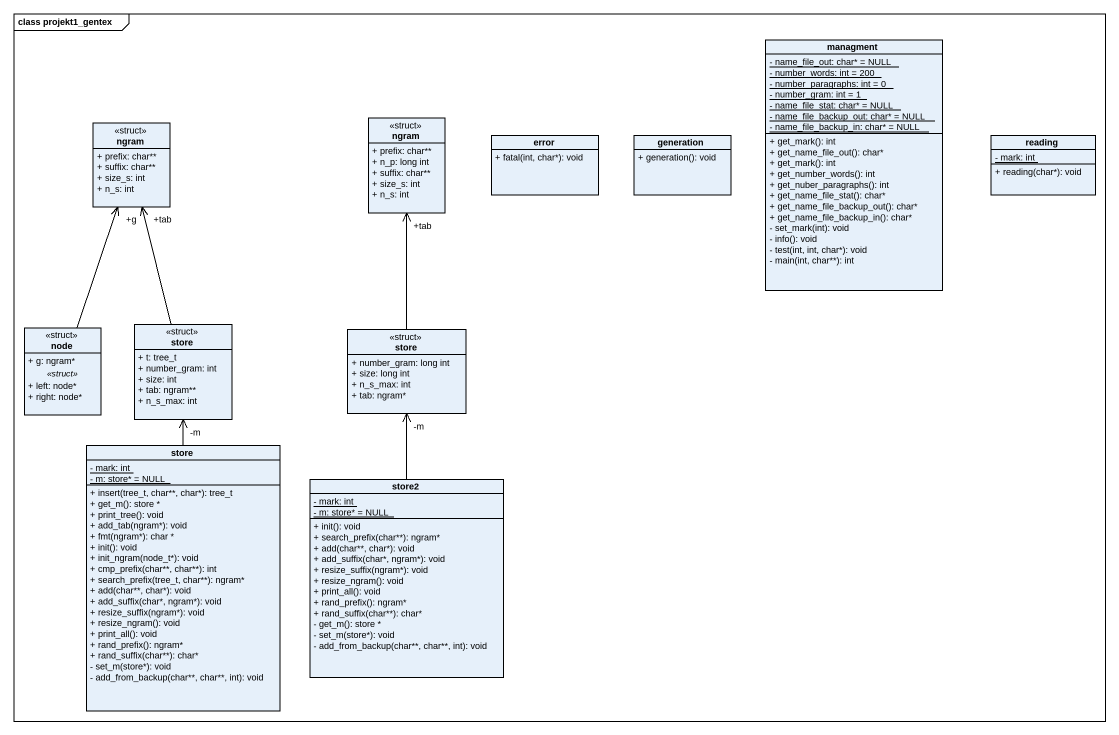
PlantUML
@startuml
mainframe class projekt1_gentex
hide circle
hide empty members
skinparam classAttributeIconSize 0
class managment {
  {static} - name_file_out: char* = NULL
  {static} - number_words: int = 200
  {static} - number_paragraphs: int = 0
  {static} - number_gram: int = 1
  {static} - name_file_stat: char* = NULL
  {static} - name_file_backup_out: char* = NULL
  {static} - name_file_backup_in: char* = NULL
  + get_mark(): int
  + get_name_file_out(): char*
  + get_mark(): int
  + get_number_words(): int
  + get_nuber_paragraphs(): int
  + get_name_file_stat(): char*
  + get_name_file_backup_out(): char*
  + get_name_file_backup_in(): char*
  - set_mark(int): void
  - info(): void
  - test(int, int, char*): void
  - main(int, char**): int
}
class ngram <<struct>> {
  + prefix: char**
  + suffix: char**
  + size_s: int
  + n_s: int
}
class "ngram" as ngram_2 <<struct>> {
  + prefix: char**
  + n_p: long int
  + suffix: char**
  + size_s: int
  + n_s: int
}
class error {
  + fatal(int, char*): void
}
class generation {
  + generation(): void
}
class reading {
  {static} - mark: int
  + reading(char*): void
}
class "node" as node_ <<struct>> {
  + g: ngram*
  .. <<struct>> ..
  + left: node*
  + right: node*
}
class store <<struct>> {
  + t: tree_t
  + number_gram: int
  + size: int
  + tab: ngram**
  + n_s_max: int
}
class "store" as store_2 <<struct>> {
  + number_gram: long int
  + size: long int
  + n_s_max: int
  + tab: ngram*
}
class "store" as store_3 {
  {static} - mark: int
  {static} - m: store* = NULL
  + insert(tree_t, char**, char*): tree_t
  + get_m(): store *
  + print_tree(): void
  + add_tab(ngram*): void
  + fmt(ngram*): char *
  + init(): void
  + init_ngram(node_t*): void
  + cmp_prefix(char~**, char~**): int
  + search_prefix(tree_t, char**): ngram*
  + add(char**, char*): void
  + add_suffix(char*, ngram*): void
  + resize_suffix(ngram*): void
  + resize_ngram(): void
  + print_all(): void
  + rand_prefix(): ngram*
  + rand_suffix(char**): char*
  - set_m(store*): void
  - add_from_backup(char~**, char~**, int): void
}
class store2 {
  {static} - mark: int
  {static} - m: store* = NULL
  + init(): void
  + search_prefix(char**): ngram*
  + add(char**, char*): void
  + add_suffix(char*, ngram*): void
  + resize_suffix(ngram*): void
  + resize_ngram(): void
  + print_all(): void
  + rand_prefix(): ngram*
  + rand_suffix(char**): char*
  - get_m(): store *
  - set_m(store*): void
  - add_from_backup(char~**, char~**, int): void
}
node_ -up-> "+g" ngram
store -up-> "+tab" ngram
store_2 -up-> "+tab" ngram_2
store_3 -up-> "-m" store
store2 -up-> "-m" store_2
@enduml
